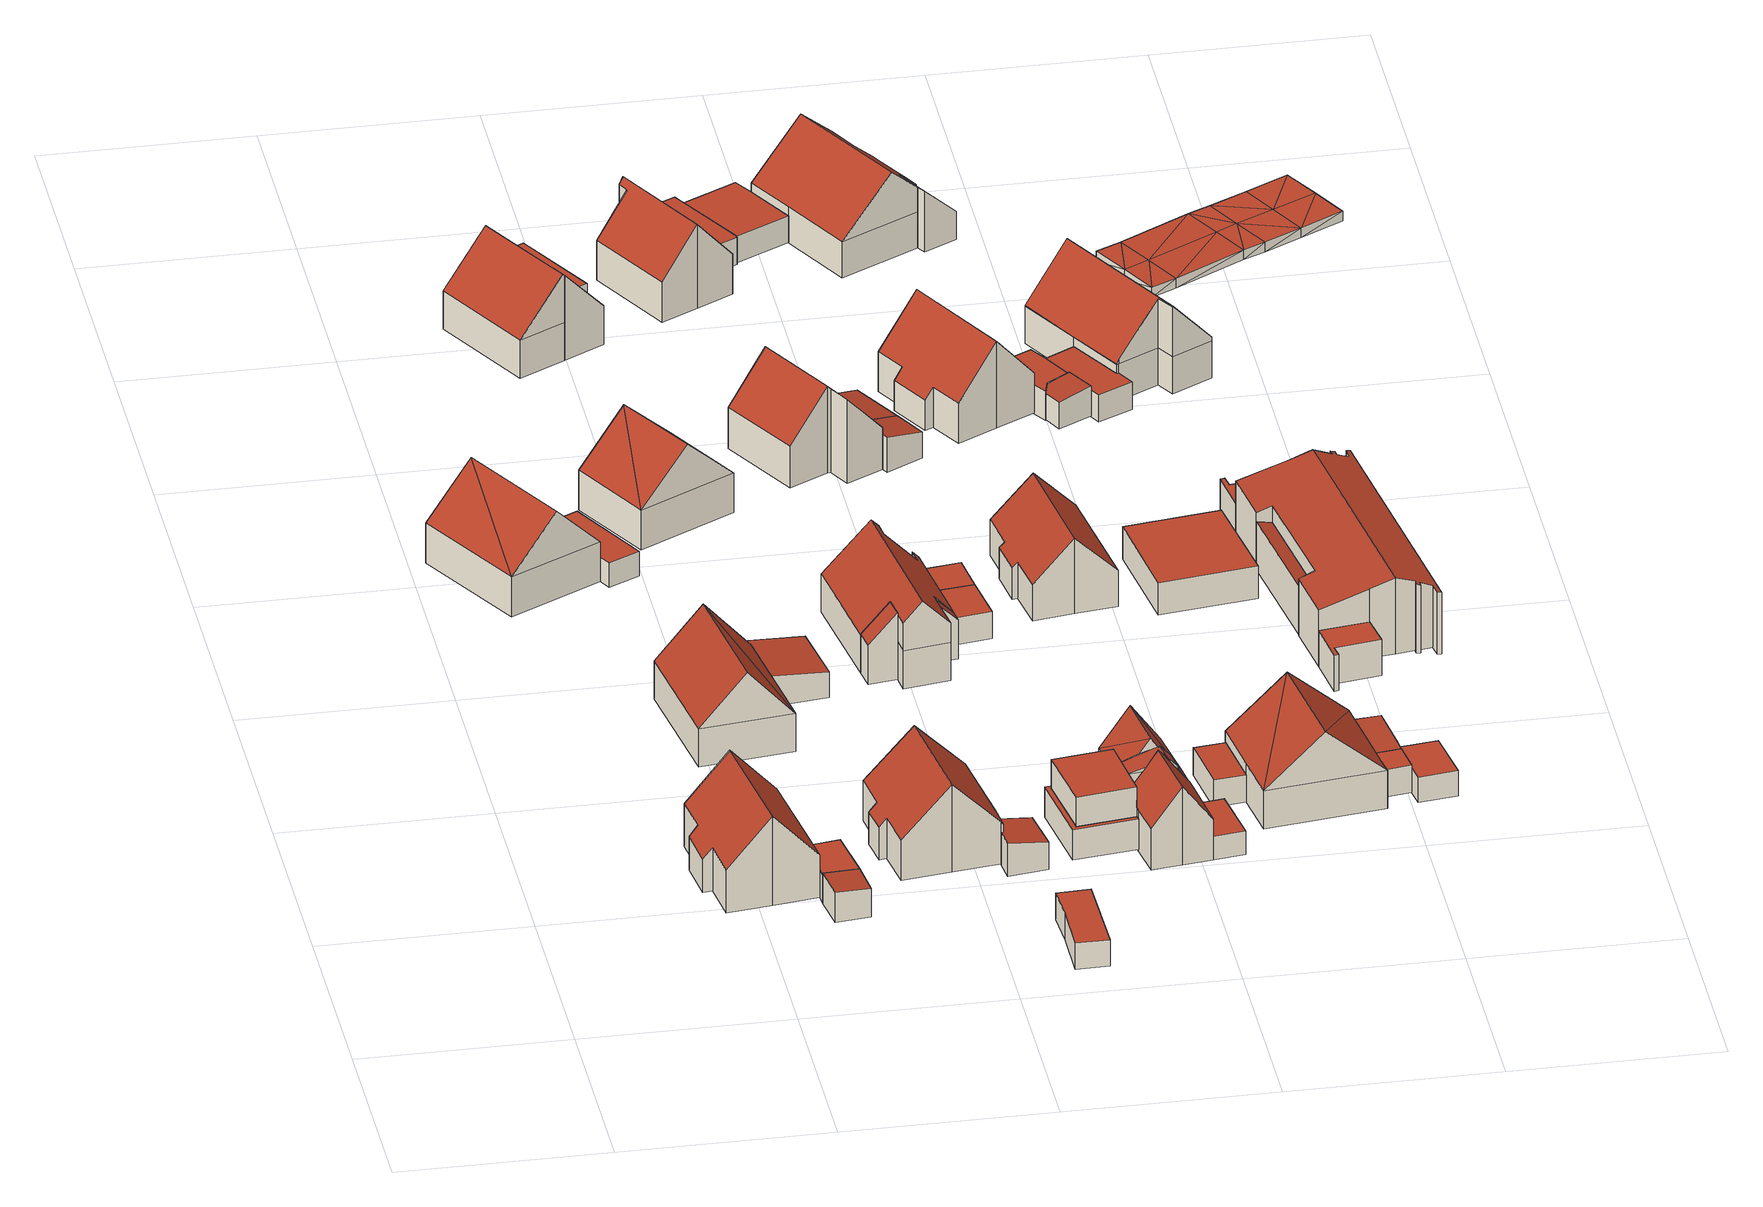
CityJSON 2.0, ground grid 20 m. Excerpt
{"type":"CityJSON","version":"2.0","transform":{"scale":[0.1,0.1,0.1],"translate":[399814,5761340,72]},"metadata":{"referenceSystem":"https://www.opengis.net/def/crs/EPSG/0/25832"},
"CityObjects":{
"building1":{"type":"Building","attributes":{"Gemeindeschluessel":"05515000","Geometrietyp2DReferenz":"3000","function":"31001_1000","roofType":"3100","measuredHeight":9.12},"address":[{"country":"Germany","locality":"Münster","thoroughfareNumber":"44","thoroughfareName":"Käthe-Ernst-Weg"}],"geometry":[{"type":"Solid","lod":"2","boundaries":[[[[0,1,2,3]],[[4,5,1,0]],[[6,7,5,4]],[[8,9,7,6]],[[10,11,9,8]],[[12,13,11,10]],[[14,15,13,12]],[[16,17,15,14]],[[18,19,17,16]],[[20,21,19,18]],[[3,2,21,20]],[[14,12,10,8,6,4,0,16]],[[3,20,18,16,0]],[[1,5,7,9,11,13,15,17,19,21,2]]]],"semantics":{"surfaces":[{"type":"WallSurface"},{"type":"RoofSurface"},{"type":"GroundSurface"}],"values":[[0,0,0,0,0,0,0,0,0,0,0,1,1,2]]}}]},
"building2":{"type":"Building","attributes":{"Gemeindeschluessel":"05515000","Geometrietyp2DReferenz":"3000","function":"31001_1310","roofType":"2100","measuredHeight":3.08},"geometry":[{"type":"Solid","lod":"2","boundaries":[[[[22,23,24,25]],[[26,27,23,22]],[[28,29,27,26]],[[25,24,29,28]],[[26,22,25,28]],[[23,27,29,24]]]],"semantics":{"surfaces":[{"type":"WallSurface"},{"type":"RoofSurface"},{"type":"GroundSurface"}],"values":[[0,0,0,0,1,2]]}}]},
"building3":{"type":"Building","attributes":{"Gemeindeschluessel":"05515000","Geometrietyp2DReferenz":"3000","function":"31001_1000","roofType":"5000","measuredHeight":8.96},"address":[{"country":"Germany","locality":"Münster","thoroughfareNumber":"68","thoroughfareName":"Käthe-Ernst-Weg"}],"geometry":[{"type":"Solid","lod":"2","boundaries":[[[[30,31,32,33]],[[34,35,31,30]],[[36,37,35,34]],[[38,39,37,36]],[[33,32,39,38]],[[40,30,33]],[[40,33,38]],[[38,41,40]],[[34,40,41]],[[41,36,34]],[[30,40,34]],[[36,41,38]],[[31,35,37,39,32]]]],"semantics":{"surfaces":[{"type":"WallSurface"},{"type":"RoofSurface"},{"type":"GroundSurface"}],"values":[[0,0,0,0,0,1,1,1,1,1,0,0,2]]}}]},
"building4":{"type":"Building","attributes":{"Gemeindeschluessel":"05515000","Geometrietyp2DReferenz":"3000","function":"51009_1611","roofType":"1000","measuredHeight":2.92},"geometry":[{"type":"Solid","lod":"2","boundaries":[[[[42,43,21,44]],[[22,23,43,42]],[[45,24,23,22]],[[46,2,24,45]],[[44,21,2,46]],[[45,22,42,44,46]],[[43,23,24,2,21]]]],"semantics":{"surfaces":[{"type":"WallSurface"},{"type":"RoofSurface"},{"type":"GroundSurface"}],"values":[[0,0,0,0,0,1,2]]}}]},
"building5":{"type":"Building","attributes":{"Gemeindeschluessel":"05515000","Geometrietyp2DReferenz":"3000","function":"31001_1000","roofType":"5000","measuredHeight":8.84},"address":[{"country":"Germany","locality":"Münster","thoroughfareNumber":"62","thoroughfareName":"Käthe-Ernst-Weg"}],"geometry":[{"type":"Solid","lod":"2","boundaries":[[[[47,48,49,50]],[[51,52,48,47]],[[53,54,52,51]],[[50,49,54,53]],[[55,56,53,51]],[[47,50,56]],[[56,55,47]],[[53,56,50]],[[47,55,51]],[[48,52,54,49]]]],"semantics":{"surfaces":[{"type":"WallSurface"},{"type":"RoofSurface"},{"type":"GroundSurface"}],"values":[[0,0,0,0,1,1,1,0,0,2]]}}]},
"building6":{"type":"Building","attributes":{"Gemeindeschluessel":"05515000","Geometrietyp2DReferenz":"3000","function":"31001_2460","roofType":"1000","measuredHeight":2.54},"geometry":[{"type":"Solid","lod":"2","boundaries":[[[[57,58,32,59]],[[60,61,58,57]],[[62,63,61,60]],[[64,31,63,62]],[[59,32,31,64]],[[62,60,57,59,64]],[[58,61,63,31,32]]]],"semantics":{"surfaces":[{"type":"WallSurface"},{"type":"RoofSurface"},{"type":"GroundSurface"}],"values":[[0,0,0,0,0,1,2]]}}]},
"building7":{"type":"Building","attributes":{"Gemeindeschluessel":"05515000","Geometrietyp2DReferenz":"3000","function":"31001_2460","roofType":"2100","measuredHeight":3.42},"geometry":[{"type":"Solid","lod":"2","boundaries":[[[[65,66,67,68]],[[69,70,66,65]],[[71,72,70,69]],[[73,74,72,71]],[[75,76,74,73]],[[68,67,76,75]],[[73,71,69,65,68,75]],[[66,70,72,74,76,67]]]],"semantics":{"surfaces":[{"type":"WallSurface"},{"type":"RoofSurface"},{"type":"GroundSurface"}],"values":[[0,0,0,0,0,0,1,2]]}}]},
"building8":{"type":"Building","attributes":{"Gemeindeschluessel":"05515000","Geometrietyp2DReferenz":"3000","function":"31001_1000","roofType":"3100","measuredHeight":8.88},"address":[{"country":"Germany","locality":"Münster","thoroughfareNumber":"46","thoroughfareName":"Käthe-Ernst-Weg"}],"geometry":[{"type":"Solid","lod":"2","boundaries":[[[[77,78,79,80]],[[81,82,78,77]],[[83,84,82,81]],[[85,86,84,83]],[[87,88,86,85]],[[89,90,88,87]],[[91,92,90,89]],[[93,94,92,91]],[[95,96,94,93]],[[97,98,96,95]],[[99,100,98,97]],[[80,79,100,99]],[[93,91,89,87,85,83,81,95]],[[77,80,99,97,95,81]],[[78,82,84,86,88,90,92,94,96,98,100,79]]]],"semantics":{"surfaces":[{"type":"WallSurface"},{"type":"RoofSurface"},{"type":"GroundSurface"}],"values":[[0,0,0,0,0,0,0,0,0,0,0,0,1,1,2]]}}]},
"building9":{"type":"Building","attributes":{"Gemeindeschluessel":"05515000","Geometrietyp2DReferenz":"3000","function":"51009_1611","roofType":"1000","measuredHeight":2.67},"geometry":[{"type":"Solid","lod":"2","boundaries":[[[[101,102,103,104]],[[105,106,102,101]],[[107,108,106,105]],[[109,110,108,107]],[[104,103,110,109]],[[107,105,101,104,109]],[[102,106,108,110,103]]]],"semantics":{"surfaces":[{"type":"WallSurface"},{"type":"RoofSurface"},{"type":"GroundSurface"}],"values":[[0,0,0,0,0,1,2]]}}]},
"building10":{"type":"Building","attributes":{"Gemeindeschluessel":"05515000","Geometrietyp2DReferenz":"3000","function":"31001_1000","roofType":"3100","measuredHeight":8.87},"address":[{"country":"Germany","locality":"Münster","thoroughfareNumber":"70","thoroughfareName":"Käthe-Ernst-Weg"}],"geometry":[{"type":"Solid","lod":"2","boundaries":[[[[111,112,113,114]],[[115,116,112,111]],[[117,118,116,115]],[[114,113,118,117]],[[111,119,115]],[[117,120,114]],[[114,120,119]],[[119,111,114]],[[120,117,115]],[[115,119,120]],[[112,116,118,113]]]],"semantics":{"surfaces":[{"type":"WallSurface"},{"type":"RoofSurface"},{"type":"GroundSurface"}],"values":[[0,0,0,0,0,0,1,1,1,1,2]]}}]},
"building11":{"type":"Building","attributes":{"Gemeindeschluessel":"05515000","Geometrietyp2DReferenz":"3000","function":"31001_2460","roofType":"2100","measuredHeight":3.35},"geometry":[{"type":"Solid","lod":"2","boundaries":[[[[121,122,123,124]],[[125,126,122,121]],[[127,128,126,125]],[[129,130,128,127]],[[131,132,130,129]],[[124,123,132,131]],[[129,127,125,121,124,131]],[[122,126,128,130,132,123]]]],"semantics":{"surfaces":[{"type":"WallSurface"},{"type":"RoofSurface"},{"type":"GroundSurface"}],"values":[[0,0,0,0,0,0,1,2]]}}]},
"building12":{"type":"Building","attributes":{"Gemeindeschluessel":"05515000","Geometrietyp2DReferenz":"3000","function":"31001_1000","roofType":"5000","measuredHeight":8.86},"address":[{"country":"Germany","locality":"Münster","thoroughfareNumber":"82","thoroughfareName":"Käthe-Ernst-Weg"}],"geometry":[{"type":"Solid","lod":"2","boundaries":[[[[133,134,135,136]],[[137,138,134,133]],[[139,140,138,137]],[[141,142,140,139]],[[143,144,142,141]],[[145,146,144,143]],[[136,135,146,145]],[[147,143,141,148]],[[149,150,151,152,147,148,153]],[[150,149,137,133]],[[151,150,133,136]],[[149,153,139,137]],[[153,148,141,139]],[[152,151,136,145]],[[147,152,145,143]],[[134,138,140,142,144,146,135]]]],"semantics":{"surfaces":[{"type":"WallSurface"},{"type":"RoofSurface"},{"type":"GroundSurface"}],"values":[[0,0,0,0,0,0,0,1,1,0,0,0,0,0,0,2]]}}]},
"building13":{"type":"Building","attributes":{"Gemeindeschluessel":"05515000","Geometrietyp2DReferenz":"3000","function":"51009_1610","roofType":"2100","measuredHeight":6.77},"geometry":[{"type":"Solid","lod":"2","boundaries":[[[[154,155,156,157]],[[158,159,155,154]],[[160,161,159,158]],[[157,156,161,160]],[[158,154,157,160]],[[155,159,161,156]]]],"semantics":{"surfaces":[{"type":"WallSurface"},{"type":"RoofSurface"},{"type":"GroundSurface"}],"values":[[0,0,0,0,1,2]]}}]},
"building14":{"type":"Building","attributes":{"Gemeindeschluessel":"05515000","Geometrietyp2DReferenz":"3000","function":"51009_1610","roofType":"2100","measuredHeight":8.7},"geometry":[{"type":"Solid","lod":"2","boundaries":[[[[153,140,162,163]],[[149,138,140,153]],[[164,134,138,149]],[[163,162,134,164]],[[149,153,163,164]],[[140,138,134,162]]]],"semantics":{"surfaces":[{"type":"WallSurface"},{"type":"RoofSurface"},{"type":"GroundSurface"}],"values":[[0,0,0,0,1,2]]}}]},
"building15":{"type":"Building","attributes":{"Gemeindeschluessel":"05515000","Geometrietyp2DReferenz":"3000","function":"31001_1000","roofType":"5000","measuredHeight":8.64},"address":[{"country":"Germany","locality":"Münster","thoroughfareNumber":"60","thoroughfareName":"Käthe-Ernst-Weg"}],"geometry":[{"type":"Solid","lod":"2","boundaries":[[[[165,166,167,168]],[[169,170,166,165]],[[171,172,170,169]],[[173,174,172,171]],[[175,176,174,173]],[[177,178,176,175]],[[179,156,178,177]],[[180,161,156,179]],[[181,159,161,180]],[[182,183,159,181]],[[184,185,183,182]],[[186,187,185,184]],[[188,189,187,186]],[[190,191,189,188]],[[192,193,191,190]],[[168,167,193,192]],[[194,195,196,197,198,199,200,201,202,203,204,205,206]],[[181,207,208,209,198,197,182]],[[199,198,209,177,175]],[[209,208,179,177]],[[208,207,180,179]],[[207,181,180]],[[206,205,192,190]],[[205,204,168,192]],[[204,203,165,168]],[[203,202,169,165]],[[202,201,171,169]],[[201,200,173,171]],[[200,199,175,173]],[[196,195,186,184]],[[197,196,184,182]],[[195,194,188,186]],[[194,206,190,188]],[[166,170,172,174,176,178,156,161,159,183,185,187,189,191,193,167]]]],"semantics":{"surfaces":[{"type":"WallSurface"},{"type":"RoofSurface"},{"type":"GroundSurface"}],"values":[[0,0,0,0,0,0,0,0,0,0,0,0,0,0,0,0,1,1,0,0,0,0,0,0,0,0,0,0,0,0,0,0,0,2]]}}]},
"building16":{"type":"Building","attributes":{"Gemeindeschluessel":"05515000","Geometrietyp2DReferenz":"3000","function":"31001_2460","roofType":"1000","measuredHeight":2.54},"geometry":[{"type":"Solid","lod":"2","boundaries":[[[[210,211,212,213]],[[214,215,211,210]],[[216,217,215,214]],[[218,219,217,216]],[[213,212,219,218]],[[216,214,210,213,218]],[[211,215,217,219,212]]]],"semantics":{"surfaces":[{"type":"WallSurface"},{"type":"RoofSurface"},{"type":"GroundSurface"}],"values":[[0,0,0,0,0,1,2]]}}]},
"building17":{"type":"Building","attributes":{"Gemeindeschluessel":"05515000","Geometrietyp2DReferenz":"3000","function":"51009_1610","roofType":"1000","measuredHeight":3.09},"geometry":[{"type":"Solid","lod":"2","boundaries":[[[[220,221,222,223]],[[224,225,221,220]],[[226,227,225,224]],[[228,229,227,226]],[[230,231,229,228]],[[232,233,231,230]],[[234,235,233,232]],[[223,222,235,234]],[[232,230,228,226,224,220,223,234]],[[221,225,227,229,231,233,235,222]]]],"semantics":{"surfaces":[{"type":"WallSurface"},{"type":"RoofSurface"},{"type":"GroundSurface"}],"values":[[0,0,0,0,0,0,0,0,1,2]]}}]},
"building18":{"type":"Building","attributes":{"Gemeindeschluessel":"05515000","Geometrietyp2DReferenz":"3000","function":"51009_1610","roofType":"2100","measuredHeight":5.85},"geometry":[{"type":"Solid","lod":"2","boundaries":[[[[236,174,237,238]],[[239,172,174,236]],[[202,170,172,239]],[[238,237,170,202]],[[239,236,238,202]],[[174,172,170,237]]]],"semantics":{"surfaces":[{"type":"WallSurface"},{"type":"RoofSurface"},{"type":"GroundSurface"}],"values":[[0,0,0,0,1,2]]}}]},
"building19":{"type":"Building","attributes":{"Gemeindeschluessel":"05515000","Geometrietyp2DReferenz":"3000","function":"31001_1000"},"address":[{"country":"Germany","locality":"Münster","thoroughfareNumber":"48","thoroughfareName":"Käthe-Ernst-Weg"}],"children":["building19-1","building19-2","building19-3","building19-4"]},
"building19-1":{"type":"BuildingPart","attributes":{"roofType":"1000","measuredHeight":6.31},"parents":["building19"],"geometry":[{"type":"Solid","lod":"2","boundaries":[[[[240,241,242,243]],[[244,245,246,241,240]],[[247,248,249]],[[243,242,247,249]],[[244,240,243,249]],[[241,246,250,251,247,242]],[[252,253,254,255,245,244,249,248]],[[250,255,254,253,252,251]],[[250,246,245,255]],[[247,251,252,248]]]],"semantics":{"surfaces":[{"type":"WallSurface"},{"type":"RoofSurface"},{"type":"GroundSurface"},{"type":"ClosureSurface"}],"values":[[0,0,0,0,1,2,0,3,3,3]]}}]},
"building19-2":{"type":"BuildingPart","attributes":{"roofType":"3100","measuredHeight":7.07},"parents":["building19"],"geometry":[{"type":"Solid","lod":"2","boundaries":[[[[256,257,258,259,260,261,262]],[[253,263,264,265,266,267,268,254]],[[262,266,265,256]],[[250,259,258,269,251]],[[251,252,253,254,255,250]],[[270,262,261]],[[254,271,255]],[[259,250,255,260]],[[260,255,271,270,261]],[[256,272,257]],[[273,253,252]],[[269,274,273,252,251]],[[258,257,272,274,269]],[[262,270,267,266]],[[271,254,268]],[[270,271,268,267]],[[265,272,256]],[[263,253,273]],[[264,263,273,274]],[[265,264,274,272]]]],"semantics":{"surfaces":[{"type":"WallSurface"},{"type":"RoofSurface"},{"type":"GroundSurface"},{"type":"ClosureSurface"}],"values":[[0,1,1,2,3,0,0,3,3,0,0,3,3,0,0,3,0,0,3,3]]}}]},
"building19-3":{"type":"BuildingPart","attributes":{"roofType":"3100","measuredHeight":7.99},"parents":["building19"],"geometry":[{"type":"Solid","lod":"2","boundaries":[[[[275,276,246,245]],[[277,278,276,275]],[[279,280,278,277]],[[281,282,280,279]],[[260,259,282,281]],[[283,277,284]],[[275,245,255,271,268,284,277]],[[279,283,281]],[[284,267,270,261,281,283]],[[261,260,281]],[[283,279,277]],[[276,278,280,282,259,250,246]],[[259,260,255,250]],[[250,255,245,246]],[[284,268,267]],[[261,270,271,255,260]],[[267,268,271,270]]]],"semantics":{"surfaces":[{"type":"WallSurface"},{"type":"RoofSurface"},{"type":"GroundSurface"},{"type":"ClosureSurface"}],"values":[[0,0,0,0,0,1,1,1,1,0,0,2,3,3,0,3,3]]}}]},
"building19-4":{"type":"BuildingPart","attributes":{"roofType":"3100","measuredHeight":8.04},"parents":["building19"],"geometry":[{"type":"Solid","lod":"2","boundaries":[[[[285,286,287,288]],[[289,290,286,285]],[[291,292,290,289]],[[293,294,292,291]],[[248,247,294,293]],[[295,296,258,257]],[[288,287,296,295]],[[263,273,252,248,293,291,289,297]],[[285,288,295,257,272,265,297,289]],[[286,290,292,294,247,251,269,258,296,287]],[[248,252,251,247]],[[263,297,264]],[[251,252,273,274,269]],[[273,263,264,274]],[[264,297,265]],[[274,272,257,258,269]],[[274,264,265,272]]]],"semantics":{"surfaces":[{"type":"WallSurface"},{"type":"RoofSurface"},{"type":"GroundSurface"},{"type":"ClosureSurface"}],"values":[[0,0,0,0,0,0,0,1,1,2,3,0,3,3,0,3,3]]}}]},
"building20":{"type":"Building","attributes":{"Gemeindeschluessel":"05515000","Geometrietyp2DReferenz":"3000","function":"51009_1611","roofType":"1000","measuredHeight":2.77},"geometry":[{"type":"Solid","lod":"2","boundaries":[[[[298,299,300,301]],[[302,303,299,298]],[[304,305,303,302]],[[301,300,305,304]],[[302,298,301,304]],[[299,303,305,300]]]],"semantics":{"surfaces":[{"type":"WallSurface"},{"type":"RoofSurface"},{"type":"GroundSurface"}],"values":[[0,0,0,0,1,2]]}}]},
"building21":{"type":"Building","attributes":{"Gemeindeschluessel":"05515000","Geometrietyp2DReferenz":"3000","function":"31001_1310","roofType":"1000","measuredHeight":2.77},"geometry":[{"type":"Solid","lod":"2","boundaries":[[[[306,307,300,301]],[[308,309,307,306]],[[298,299,309,308]],[[301,300,299,298]],[[308,306,301,298]],[[307,309,299,300]]]],"semantics":{"surfaces":[{"type":"WallSurface"},{"type":"RoofSurface"},{"type":"GroundSurface"}],"values":[[0,0,0,0,1,2]]}}]},
"building22":{"type":"Building","attributes":{"Gemeindeschluessel":"05515000","Geometrietyp2DReferenz":"3000","function":"31001_1000","roofType":"3100","measuredHeight":8.96},"address":[{"country":"Germany","locality":"Münster","thoroughfareNumber":"72","thoroughfareName":"Käthe-Ernst-Weg"}],"geometry":[{"type":"Solid","lod":"2","boundaries":[[[[310,311,312]],[[313,314,311,310]],[[315,316,314,313]],[[317,318,316,315]],[[319,320,318,317]],[[321,322,320,319]],[[323,324,322,321]],[[325,326,324,323]],[[327,328,326,325]],[[329,330,328,327]],[[312,311,330,329]],[[323,321,319,325]],[[317,315,313,310,312,329,327,325,319]],[[314,316,318,320,322,324,326,328,330,311]]]],"semantics":{"surfaces":[{"type":"WallSurface"},{"type":"RoofSurface"},{"type":"GroundSurface"}],"values":[[0,0,0,0,0,0,0,0,0,0,0,1,1,2]]}}]},
"building23":{"type":"Building","attributes":{"Gemeindeschluessel":"05515000","Geometrietyp2DReferenz":"3000","function":"51009_1610","roofType":"2100","measuredHeight":5.61},"geometry":[{"type":"Solid","lod":"2","boundaries":[[[[281,331,332,333]],[[334,335,331,281]],[[257,336,335,334]],[[333,332,336,257]],[[334,281,333,257]],[[331,335,336,332]]]],"semantics":{"surfaces":[{"type":"WallSurface"},{"type":"RoofSurface"},{"type":"GroundSurface"}],"values":[[0,0,0,0,1,2]]}}]},
"building24":{"type":"Building","attributes":{"Gemeindeschluessel":"05515000","Geometrietyp2DReferenz":"3000","function":"31001_2460","roofType":"1000","measuredHeight":2.45},"geometry":[{"type":"Solid","lod":"2","boundaries":[[[[337,338,287,339]],[[340,341,338,337]],[[342,286,341,340]],[[339,287,286,342]],[[340,337,339,342]],[[338,341,286,287]]]],"semantics":{"surfaces":[{"type":"WallSurface"},{"type":"RoofSurface"},{"type":"GroundSurface"}],"values":[[0,0,0,0,1,2]]}}]},
"building25":{"type":"Building","attributes":{"Gemeindeschluessel":"05515000","Geometrietyp2DReferenz":"3000","function":"31001_1000","roofType":"3100","measuredHeight":8.56},"address":[{"country":"Germany","locality":"Münster","thoroughfareNumber":"80","thoroughfareName":"Käthe-Ernst-Weg"}],"geometry":[{"type":"Solid","lod":"2","boundaries":[[[[343,344,345,346]],[[347,348,344,343]],[[349,350,348,347]],[[351,352,350,349]],[[353,354,352,351]],[[355,356,354,353]],[[357,358,356,355]],[[346,345,358,357]],[[351,349,347,343,346,353]],[[357,355,353,346]],[[344,348,350,352,354,356,358,345]]]],"semantics":{"surfaces":[{"type":"WallSurface"},{"type":"RoofSurface"},{"type":"GroundSurface"}],"values":[[0,0,0,0,0,0,0,0,1,1,2]]}}]},
"building26":{"type":"Building","attributes":{"Gemeindeschluessel":"05515000","Geometrietyp2DReferenz":"3000","function":"51009_1611","roofType":"2100","measuredHeight":3.6},"geometry":[{"type":"Solid","lod":"2","boundaries":[[[[359,360,330,361]],[[362,363,360,359]],[[364,311,363,362]],[[361,330,311,364]],[[362,359,361,364]],[[360,363,311,330]]]],"semantics":{"surfaces":[{"type":"WallSurface"},{"type":"RoofSurface"},{"type":"GroundSurface"}],"values":[[0,0,0,0,1,2]]}}]},
"building27":{"type":"Building","attributes":{"Gemeindeschluessel":"05515000","Geometrietyp2DReferenz":"3000","function":"51009_1611","roofType":"1000","measuredHeight":2.78},"geometry":[{"type":"Solid","lod":"2","boundaries":[[[[365,366,367,368]],[[369,370,366,365]],[[371,372,370,369]],[[368,367,372,371]],[[369,365,368,371]],[[366,370,372,367]]]],"semantics":{"surfaces":[{"type":"WallSurface"},{"type":"RoofSurface"},{"type":"GroundSurface"}],"values":[[0,0,0,0,1,2]]}}]},
"building28":{"type":"Building","attributes":{"Gemeindeschluessel":"05515000","Geometrietyp2DReferenz":"3000","function":"31001_1310","roofType":"2100","measuredHeight":3.61},"geometry":[{"type":"Solid","lod":"2","boundaries":[[[[362,363,311,364]],[[373,374,363,362]],[[375,376,374,373]],[[377,314,376,375]],[[364,311,314,377]],[[375,373,362,364,377]],[[363,374,376,314,311]]]],"semantics":{"surfaces":[{"type":"WallSurface"},{"type":"RoofSurface"},{"type":"GroundSurface"}],"values":[[0,0,0,0,0,1,2]]}}]},
"building29":{"type":"Building","attributes":{"Gemeindeschluessel":"05515000","Geometrietyp2DReferenz":"3000","function":"51009_1611","roofType":"1000","measuredHeight":2.83},"geometry":[{"type":"Solid","lod":"2","boundaries":[[[[378,379,356,380]],[[381,382,379,378]],[[383,384,382,381]],[[385,386,384,383]],[[387,388,386,385]],[[389,390,388,387]],[[380,356,390,389]],[[387,385,383,381,378,380,389]],[[379,382,384,386,388,390,356]]]],"semantics":{"surfaces":[{"type":"WallSurface"},{"type":"RoofSurface"},{"type":"GroundSurface"}],"values":[[0,0,0,0,0,0,0,1,2]]}}]},
"building30":{"type":"Building","attributes":{"Gemeindeschluessel":"05515000","Geometrietyp2DReferenz":"3000","function":"31001_1000","roofType":"3100","measuredHeight":7.68},"address":[{"country":"Germany","locality":"Münster","thoroughfareNumber":"58","thoroughfareName":"Käthe-Ernst-Weg"}],"geometry":[{"type":"Solid","lod":"2","boundaries":[[[[391,392,393,394]],[[395,396,392,391]],[[397,398,396,395]],[[399,400,398,397]],[[401,402,400,399]],[[403,404,402,401]],[[405,406,404,403]],[[407,408,406,405]],[[409,410,408,407]],[[394,393,410,409]],[[403,401,399,405]],[[397,395,391,394,409,407,405,399]],[[392,396,398,400,402,404,406,408,410,393]]]],"semantics":{"surfaces":[{"type":"WallSurface"},{"type":"RoofSurface"},{"type":"GroundSurface"}],"values":[[0,0,0,0,0,0,0,0,0,0,1,1,2]]}}]},
"building31":{"type":"Building","attributes":{"Gemeindeschluessel":"05515000","Geometrietyp2DReferenz":"3000","function":"31001_2460","roofType":"1000","measuredHeight":2.68},"geometry":[{"type":"Solid","lod":"2","boundaries":[[[[411,412,413,414]],[[415,416,412,411]],[[417,418,416,415]],[[419,420,418,417]],[[414,413,420,419]],[[417,415,411,414,419]],[[412,416,418,420,413]]]],"semantics":{"surfaces":[{"type":"WallSurface"},{"type":"RoofSurface"},{"type":"GroundSurface"}],"values":[[0,0,0,0,0,1,2]]}}]},
"building32":{"type":"Building","attributes":{"Gemeindeschluessel":"05515000","Geometrietyp2DReferenz":"3000","function":"31001_1000","roofType":"5000","measuredHeight":8.91},"address":[{"country":"Germany","locality":"Münster","thoroughfareNumber":"50","thoroughfareName":"Käthe-Ernst-Weg"}],"geometry":[{"type":"Solid","lod":"2","boundaries":[[[[421,370,422,423]],[[424,366,370,421]],[[425,426,366,424]],[[427,428,426,425]],[[429,430,428,427]],[[431,432,430,429]],[[433,434,432,431]],[[435,436,434,433]],[[423,422,436,435]],[[435,433,431,429,427,437]],[[438,437,427]],[[437,438,423]],[[425,424,421,423,438]],[[437,423,435]],[[438,427,425]],[[370,366,426,428,430,432,434,436,422]]]],"semantics":{"surfaces":[{"type":"WallSurface"},{"type":"RoofSurface"},{"type":"GroundSurface"}],"values":[[0,0,0,0,0,0,0,0,0,1,1,1,1,0,0,2]]}}]},
"building33":{"type":"Building","attributes":{"Gemeindeschluessel":"05515000","Geometrietyp2DReferenz":"3000","function":"31001_1000","roofType":"3100","measuredHeight":8.93},"address":[{"country":"Germany","locality":"Münster","thoroughfareNumber":"74","thoroughfareName":"Käthe-Ernst-Weg"}],"geometry":[{"type":"Solid","lod":"2","boundaries":[[[[439,440,441,442]],[[443,444,440,439]],[[445,446,444,443]],[[447,448,446,445]],[[449,450,448,447]],[[451,452,450,449]],[[453,454,452,451]],[[455,456,454,453]],[[457,458,456,455]],[[459,460,458,457]],[[442,441,460,459]],[[453,451,449,447,445,443,439,455]],[[442,459,457,455,439]],[[440,444,446,448,450,452,454,456,458,460,441]]]],"semantics":{"surfaces":[{"type":"WallSurface"},{"type":"RoofSurface"},{"type":"GroundSurface"}],"values":[[0,0,0,0,0,0,0,0,0,0,0,1,1,2]]}}]},
"building34":{"type":"Building","attributes":{"Gemeindeschluessel":"05515000","Geometrietyp2DReferenz":"3000","function":"31001_1000","roofType":"5000","measuredHeight":8.79},"address":[{"country":"Germany","locality":"Münster","thoroughfareNumber":"78","thoroughfareName":"Käthe-Ernst-Weg"}],"geometry":[{"type":"Solid","lod":"2","boundaries":[[[[461,462,463,464]],[[465,466,462,461]],[[467,468,466,465]],[[469,470,468,467]],[[471,472,470,469]],[[473,474,472,471]],[[475,476,474,473]],[[477,478,476,475]],[[479,480,478,477]],[[481,482,480,479]],[[483,484,482,481]],[[485,486,484,483]],[[464,463,486,485]],[[483,481,487,488,485]],[[489,490,491,492,493,494,495,488,487,496,497,498]],[[498,497,477,475]],[[497,496,479,477]],[[496,487,481,479]],[[488,495,464,485]],[[495,494,461,464]],[[494,493,465,461]],[[493,492,467,465]],[[492,491,469,467]],[[491,490,471,469]],[[490,489,473,471]],[[489,498,475,473]],[[462,466,468,470,472,474,476,478,480,482,484,486,463]]]],"semantics":{"surfaces":[{"type":"WallSurface"},{"type":"RoofSurface"},{"type":"GroundSurface"}],"values":[[0,0,0,0,0,0,0,0,0,0,0,0,0,1,1,0,0,0,0,0,0,0,0,0,0,0,2]]}}]},
"building35":{"type":"Building","attributes":{"Gemeindeschluessel":"05515000","Geometrietyp2DReferenz":"3000","function":"31001_1310","roofType":"1000","measuredHeight":2.87},"geometry":[{"type":"Solid","lod":"2","boundaries":[[[[499,432,434,500]],[[501,502,432,499]],[[503,504,502,501]],[[500,434,504,503]],[[501,499,500,503]],[[432,502,504,434]]]],"semantics":{"surfaces":[{"type":"WallSurface"},{"type":"RoofSurface"},{"type":"GroundSurface"}],"values":[[0,0,0,0,1,2]]}}]},
"building36":{"type":"Building","attributes":{"Gemeindeschluessel":"05515000","Geometrietyp2DReferenz":"3000","function":"31001_2460","roofType":"1000","measuredHeight":3.32},"geometry":[{"type":"Solid","lod":"2","boundaries":[[[[505,506,507,508]],[[509,510,506,505]],[[511,512,510,509]],[[508,507,512,511]],[[509,505,508,511]],[[506,510,512,507]]]],"semantics":{"surfaces":[{"type":"WallSurface"},{"type":"RoofSurface"},{"type":"GroundSurface"}],"values":[[0,0,0,0,1,2]]}}]},
"building37":{"type":"Building","attributes":{"Gemeindeschluessel":"05515000","Geometrietyp2DReferenz":"3000","function":"51009_1611","roofType":"2100","measuredHeight":3.15},"geometry":[{"type":"Solid","lod":"2","boundaries":[[[[513,514,515,516]],[[517,518,514,513]],[[519,520,518,517]],[[521,522,520,519]],[[516,515,522,521]],[[519,517,513,516,521]],[[514,518,520,522,515]]]],"semantics":{"surfaces":[{"type":"WallSurface"},{"type":"RoofSurface"},{"type":"GroundSurface"}],"values":[[0,0,0,0,0,1,2]]}}]},
"building38":{"type":"Building","attributes":{"Gemeindeschluessel":"05515000","Geometrietyp2DReferenz":"3000","function":"51009_1611","roofType":"1000","measuredHeight":2.95},"geometry":[{"type":"Solid","lod":"2","boundaries":[[[[523,524,525,526]],[[527,528,524,523]],[[529,530,528,527]],[[531,532,530,529]],[[533,534,532,531]],[[535,536,534,533]],[[526,525,536,535]],[[533,531,529,527,523,526,535]],[[524,528,530,532,534,536,525]]]],"semantics":{"surfaces":[{"type":"WallSurface"},{"type":"RoofSurface"},{"type":"GroundSurface"}],"values":[[0,0,0,0,0,0,0,1,2]]}}]},
"building39":{"type":"Building","attributes":{"Gemeindeschluessel":"05515000","Geometrietyp2DReferenz":"3000","function":"51009_1611","roofType":"1000","measuredHeight":2.55},"geometry":[{"type":"Solid","lod":"2","boundaries":[[[[537,538,520,539]],[[540,541,538,537]],[[542,543,541,540]],[[539,520,543,542]],[[540,537,539,542]],[[538,541,543,520]]]],"semantics":{"surfaces":[{"type":"WallSurface"},{"type":"RoofSurface"},{"type":"GroundSurface"}],"values":[[0,0,0,0,1,2]]}}]},
"building40":{"type":"Building","attributes":{"Gemeindeschluessel":"05515000","Geometrietyp2DReferenz":"3000","function":"31001_1310","roofType":"2100","measuredHeight":3.08},"geometry":[{"type":"Solid","lod":"2","boundaries":[[[[535,544,545,546]],[[547,548,544,535]],[[549,550,548,547]],[[551,552,550,549]],[[546,545,552,551]],[[549,547,535,546,551]],[[544,548,550,552,545]]]],"semantics":{"surfaces":[{"type":"WallSurface"},{"type":"RoofSurface"},{"type":"GroundSurface"}],"values":[[0,0,0,0,0,1,2]]}}]},
"building41":{"type":"Building","attributes":{"Gemeindeschluessel":"05515000","Geometrietyp2DReferenz":"3000","function":"51009_1610","roofType":"2100","measuredHeight":6.1},"geometry":[{"type":"Solid","lod":"2","boundaries":[[[[553,462,466,554]],[[555,463,462,553]],[[556,557,463,555]],[[558,559,557,556]],[[560,561,559,558]],[[562,470,561,560]],[[563,468,470,562]],[[554,466,468,563]],[[562,560,558,556,555,553,554,563]],[[462,463,557,559,561,470,468,466]]]],"semantics":{"surfaces":[{"type":"WallSurface"},{"type":"RoofSurface"},{"type":"GroundSurface"}],"values":[[0,0,0,0,0,0,0,0,1,2]]}}]},
"building42":{"type":"Building","attributes":{"Gemeindeschluessel":"05515000","Geometrietyp2DReferenz":"3000","function":"51009_1610","roofType":"2100","measuredHeight":4.88},"geometry":[{"type":"Solid","lod":"2","boundaries":[[[[564,565,566,567]],[[568,569,565,564]],[[570,571,569,568]],[[567,566,571,570]],[[568,564,567,570]],[[565,569,571,566]]]],"semantics":{"surfaces":[{"type":"WallSurface"},{"type":"RoofSurface"},{"type":"GroundSurface"}],"values":[[0,0,0,0,1,2]]}}]},
"building43":{"type":"Building","attributes":{"Gemeindeschluessel":"05515000","Geometrietyp2DReferenz":"3000","function":"31001_2460","roofType":"1000","measuredHeight":2.86},"geometry":[{"type":"Solid","lod":"2","boundaries":[[[[572,573,574,575]],[[576,534,573,572]],[[577,532,534,576]],[[578,579,532,577]],[[580,581,579,578]],[[582,583,581,580]],[[584,585,583,582]],[[575,574,585,584]],[[582,580,578,577,576,572,575,584]],[[573,534,532,579,581,583,585,574]]]],"semantics":{"surfaces":[{"type":"WallSurface"},{"type":"RoofSurface"},{"type":"GroundSurface"}],"values":[[0,0,0,0,0,0,0,0,1,2]]}}]},
"building44":{"type":"Building","attributes":{"Gemeindeschluessel":"05515000","Geometrietyp2DReferenz":"3000","function":"51009_1610","roofType":"2100","measuredHeight":6.2},"geometry":[{"type":"Solid","lod":"2","boundaries":[[[[586,587,588,589]],[[496,480,587,586]],[[497,478,480,496]],[[498,476,478,497]],[[590,474,476,498]],[[591,472,474,590]],[[592,593,472,591]],[[589,588,593,592]],[[591,590,498,497,496,586,589,592]],[[587,480,478,476,474,472,593,588]]]],"semantics":{"surfaces":[{"type":"WallSurface"},{"type":"RoofSurface"},{"type":"GroundSurface"}],"values":[[0,0,0,0,0,0,0,0,1,2]]}}]},
"building45":{"type":"Building","attributes":{"Gemeindeschluessel":"05515000","Geometrietyp2DReferenz":"3000","function":"31001_1000"},"address":[{"country":"Germany","locality":"Münster","thoroughfareNumber":"54","thoroughfareName":"Käthe-Ernst-Weg"},{"country":"Germany","locality":"Münster","thoroughfareNumber":"56","thoroughfareName":"Käthe-Ernst-Weg"}],"children":["building45-1","building45-2","building45-3"]},
"building45-1":{"type":"BuildingPart","attributes":{"roofType":"1000","measuredHeight":3.62},"parents":["building45"],"geometry":[{"type":"Solid","lod":"2","boundaries":[[[[594,595,596,597]],[[598,599,595,594]],[[600,601,599,598]],[[602,603,601,600]],[[597,596,604,605]],[[602,600,598,594,597,605]],[[595,599,601,603,604,596]],[[603,602,605,604]]]],"semantics":{"surfaces":[{"type":"WallSurface"},{"type":"RoofSurface"},{"type":"GroundSurface"},{"type":"ClosureSurface"}],"values":[[0,0,0,0,0,1,2,3]]}}]},
"building45-2":{"type":"BuildingPart","attributes":{"roofType":"1000","measuredHeight":3.64},"parents":["building45"],"geometry":[{"type":"Solid","lod":"2","boundaries":[[[[606,607,608,609]],[[610,611,607,606]],[[612,613,611,610]],[[614,615,613,612]],[[609,608,616,617]],[[614,612,610,606,609,617]],[[607,611,613,615,616,608]],[[615,614,617,616]]]],"semantics":{"surfaces":[{"type":"WallSurface"},{"type":"RoofSurface"},{"type":"GroundSurface"},{"type":"ClosureSurface"}],"values":[[0,0,0,0,0,1,2,3]]}}]},
"building45-3":{"type":"BuildingPart","attributes":{"roofType":"3100","measuredHeight":7.77},"parents":["building45"],"geometry":[{"type":"Solid","lod":"2","boundaries":[[[[618,619,620,621]],[[622,623,619,618]],[[624,625,623,622]],[[626,605,604,625,624]],[[627,628,603,602,629]],[[630,631,628,627]],[[632,633,631,630]],[[634,635,633,632]],[[636,637,635,634]],[[638,639,637,636]],[[640,641,639,638]],[[642,643,641,640]],[[644,645,643,642]],[[646,647,645,644]],[[648,649,647,646]],[[650,651,649,648]],[[652,653,651,650]],[[654,655,653,652]],[[656,657,655,654]],[[658,659,657,656]],[[660,617,616,659,658]],[[621,620,615,614,661]],[[656,654,652,650,648,646,644,642,640,638,636,634,632,630,627,658]],[[629,626,624,622,618,621,661,660,658,627]],[[619,623,625,604,603,628,631,633,635,637,639,641,643,645,647,649,651,653,655,657,659,616,615,620]],[[605,626,629,602]],[[603,604,605,602]],[[614,617,660,661]],[[615,616,617,614]]]],"semantics":{"surfaces":[{"type":"WallSurface"},{"type":"RoofSurface"},{"type":"GroundSurface"},{"type":"ClosureSurface"}],"values":[[0,0,0,0,0,0,0,0,0,0,0,0,0,0,0,0,0,0,0,0,0,0,1,1,2,0,3,0,3]]}}]},
"building46":{"type":"Building","attributes":{"Gemeindeschluessel":"05515000","Geometrietyp2DReferenz":"3000","function":"31001_1000","roofType":"5000","measuredHeight":9.02},"address":[{"country":"Germany","locality":"Münster","thoroughfareNumber":"76","thoroughfareName":"Käthe-Ernst-Weg"}],"geometry":[{"type":"Solid","lod":"2","boundaries":[[[[662,663,664,665]],[[666,667,663,662]],[[668,669,667,666]],[[670,671,669,668]],[[672,673,671,670]],[[674,675,673,672]],[[676,677,675,674]],[[678,679,677,676]],[[680,681,679,678]],[[682,683,681,680]],[[684,685,683,682]],[[686,687,685,684]],[[688,689,687,686]],[[665,664,689,688]],[[690,691,692,693,694,695,696,697]],[[698,699,700,668,666,701,702,693,692,703]],[[694,693,702,665,688]],[[702,701,662,665]],[[701,666,662]],[[700,670,668]],[[700,699,672,670]],[[699,698,674,672]],[[698,703,676,674]],[[703,692,691,678,676]],[[696,695,686,684]],[[697,696,684,682]],[[695,694,688,686]],[[691,690,680,678]],[[690,697,682,680]],[[663,667,669,671,673,675,677,679,681,683,685,687,689,664]]]],"semantics":{"surfaces":[{"type":"WallSurface"},{"type":"RoofSurface"},{"type":"GroundSurface"}],"values":[[0,0,0,0,0,0,0,0,0,0,0,0,0,0,1,1,0,0,0,0,0,0,0,0,0,0,0,0,0,2]]}}]},
"building47":{"type":"Building","attributes":{"Geometrietyp2DReferenz":"2000","Gemeindeschluessel":"05515000","function":"53001_1800","roofType":"9999","measuredHeight":1},"geometry":[{"type":"Solid","lod":"2","boundaries":[[[[704,705,706]],[[705,707,706]],[[708,709,704]],[[709,705,704]],[[710,711,708]],[[711,709,708]],[[712,713,710]],[[713,711,710]],[[714,715,712]],[[715,713,712]],[[716,717,714]],[[717,715,714]],[[718,719,716]],[[719,717,716]],[[720,721,718]],[[721,719,718]],[[722,723,720]],[[723,721,720]],[[724,725,722]],[[725,723,722]],[[726,727,724]],[[727,725,724]],[[728,729,726]],[[729,727,726]],[[730,731,728]],[[731,729,728]],[[706,707,730]],[[707,731,730]],[[709,732,707]],[[709,707,705]],[[711,733,709]],[[709,733,732]],[[713,734,733]],[[713,733,711]],[[715,735,734]],[[715,734,713]],[[717,719,735]],[[717,735,715]],[[732,729,731]],[[732,731,707]],[[733,727,732]],[[732,727,729]],[[734,725,733]],[[733,725,727]],[[735,723,725]],[[735,725,734]],[[719,721,723]],[[719,723,735]],[[708,706,736]],[[708,704,706]],[[710,708,737]],[[708,736,737]],[[712,737,738]],[[712,710,737]],[[714,738,739]],[[714,712,738]],[[716,739,718]],[[716,714,739]],[[736,730,728]],[[736,706,730]],[[737,736,726]],[[736,728,726]],[[738,737,724]],[[737,726,724]],[[739,724,722]],[[739,738,724]],[[718,722,720]],[[718,739,722]]]],"semantics":{"surfaces":[{"type":"WallSurface"},{"type":"GroundSurface"},{"type":"RoofSurface"}],"values":[[0,0,0,0,0,0,0,0,0,0,0,0,0,0,0,0,0,0,0,0,0,0,0,0,0,0,0,0,1,1,1,1,1,1,1,1,1,1,1,1,1,1,1,1,1,1,1,1,2,2,2,2,2,2,2,2,2,2,2,2,2,2,2,2,2,2,2,2]]}}]}
},
"vertices":[
[206,159,119],[206,159,28],[249,165,28],[249,165,72],[163,153,72],[163,153,28],[158,193,72],[158,193,28],[149,192,62],[149,192,28],[144,233,62],[144,233,28],[152,235,72],[152,235,28],[147,274,72],[147,274,28],[189,280,119],[189,280,28],[232,285,72],[232,285,28],[243,208,72],[243,208,28],
[284,160,57],[284,160,28],[250,155,28],[250,155,59],[288,124,57],[288,124,28],[255,120,59],[255,120,28],
[155,743,68],[155,743,27],[119,810,27],[119,810,68],[67,696,68],[67,696,27],[9,802,68],[9,802,27],[98,850,68],[98,850,27],[112,720,117],[54,826,117],
[276,213,57],[276,213,28],[243,208,57],[250,155,57],[249,165,57],
[273,420,67],[273,420,28],[255,544,28],[255,544,67],[184,408,67],[184,408,28],[166,532,67],[166,532,28],[229,414,117],[211,538,117],
[149,826,52],[149,826,27],[119,810,52],[191,747,52],[191,747,27],[161,732,52],[161,732,27],[155,743,52],
[221,563,61],[221,563,27],[224,540,27],[224,540,62],[309,575,53],[309,575,27],[319,509,53],[319,509,27],[261,501,59],[261,501,27],[255,544,59],[255,544,27],
[418,198,69],[418,198,26],[420,198,26],[420,198,67],[373,192,115],[373,192,26],[326,185,67],[326,185,26],[320,225,67],[320,225,26],[313,224,59],[313,224,26],[309,253,59],[309,253,26],[316,254,67],[316,254,26],[311,294,67],[311,294,26],[358,300,115],[358,300,26],[405,307,67],[405,307,26],[417,223,67],[417,223,26],
[451,9,51],[451,9,24],[482,9,24],[482,9,51],[451,61,51],[451,61,24],[449,98,51],[449,98,24],[481,99,51],[481,99,24],
[159,873,66],[159,873,25],[201,794,25],[201,794,66],[250,923,66],[250,923,25],[293,844,66],[293,844,25],[204,898,114],[247,819,114],
[420,198,58],[420,198,25],[418,198,25],[418,198,59],[417,223,58],[417,223,25],[451,228,53],[451,228,25],[458,183,53],[458,183,25],[420,177,59],[420,177,25],
[223,1164,65],[223,1164,26],[202,1204,26],[202,1204,65],[185,1144,65],[185,1144,26],[192,1130,65],[192,1130,26],[148,1106,65],[148,1106,26],[96,1203,65],[96,1203,26],[179,1247,65],[179,1247,26],[138,1225,115],[190,1129,115],[185,1144,113],[223,1164,67],[202,1204,67],[179,1247,66],[192,1130,113],
[357,525,67],[357,525,27],[384,529,27],[384,529,95],[354,546,67],[354,546,27],[381,550,95],[381,550,27],
[231,1151,26],[231,1151,66],[223,1164,66],
[440,580,66],[440,580,27],[433,630,27],[433,630,66],[441,569,66],[441,569,27],[423,567,66],[423,567,27],[425,553,66],[425,553,27],[430,519,66],[430,519,27],[386,512,66],[386,512,27],[384,529,66],[381,550,66],[354,546,66],[338,657,66],[338,657,27],[391,664,66],[391,664,27],[393,649,66],[393,649,27],[424,653,66],[424,653,27],[422,669,66],[422,669,27],[428,669,66],[428,669,27],[424,653,73],[393,649,106],[391,664,106],[384,663,113],[404,515,113],[430,519,86],[425,553,86],[423,567,86],[441,569,67],[440,580,67],[433,630,67],[428,669,67],[422,669,73],[381,550,94],[384,529,94],[386,512,94],
[160,1284,50],[160,1284,25],[179,1247,25],[179,1247,50],[185,1298,50],[185,1298,25],[228,1218,50],[228,1218,25],[202,1204,50],[202,1204,25],
[542,210,55],[542,210,24],[486,202,24],[486,202,55],[543,205,55],[543,205,24],[482,197,55],[482,197,24],[471,275,55],[471,275,24],[532,284,55],[532,284,24],[533,279,55],[533,279,24],[476,271,55],[476,271,24],
[425,553,85],[443,555,27],[443,555,67],[423,567,85],
[476,271,85],[476,271,22],[486,202,22],[486,202,85],[533,279,85],[533,279,63],[533,279,22],[542,210,22],[542,210,64],[542,210,85],[535,259,22],[538,238,22],[538,238,64],[538,238,82],[535,259,82],[535,259,63],
[585,244,82],[585,244,79],[585,244,22],[582,266,22],[582,266,63],[582,266,78],[582,266,82],[556,240,87],[567,242,91],[575,243,93],[572,264,93],[571,264,92],[554,262,88],[567,242,22],[578,265,82],[550,261,82],[582,244,82],[552,240,82],[567,242,82],
[532,284,63],[532,284,22],[527,319,63],[527,319,22],[584,327,63],[584,327,22],[593,268,63],[593,268,22],[556,323,102],[564,263,102],
[605,179,64],[605,179,22],[597,238,22],[597,238,64],[577,175,102],[577,175,22],[548,171,64],[548,171,22],[543,205,64],[543,205,22],[596,246,64],[596,246,22],[567,242,102],
[472,635,54],[472,635,26],[433,630,26],[433,630,54],[479,586,54],[479,586,26],[440,580,54],[440,580,26],
[428,669,54],[428,669,26],[467,675,54],[467,675,26],
[423,928,64],[423,928,21],[423,928,63],[437,902,64],[437,902,21],[402,883,107],[402,883,21],[391,905,107],[391,905,21],[388,904,110],[388,904,21],[351,884,64],[351,884,21],[309,962,63],[309,962,21],[346,982,110],[346,982,21],[384,1002,63],[384,1002,21],[397,978,63],[397,978,21],
[593,268,23],[582,266,23],[582,266,79],[596,246,63],[596,246,23],[585,244,23],
[626,242,46],[626,242,22],[597,238,46],[635,183,46],[635,183,22],[605,179,46],
[290,1188,62],[290,1188,21],[325,1207,21],[325,1207,107],[246,1271,62],[246,1271,21],[276,1287,101],[276,1287,21],[271,1298,101],[271,1298,21],[275,1301,107],[275,1301,21],[311,1319,62],[311,1319,21],[360,1226,62],[360,1226,21],
[431,997,48],[431,997,21],[397,978,57],[458,947,48],[458,947,21],[423,928,57],
[644,335,48],[644,335,20],[614,331,20],[614,331,48],[652,276,48],[652,276,20],[622,272,48],[622,272,20],
[475,915,48],[475,915,21],[440,896,57],[440,896,21],[437,902,57],
[300,1339,49],[300,1339,21],[311,1319,49],[331,1355,49],[331,1355,21],[336,1346,49],[336,1346,21],[372,1280,49],[372,1280,21],[373,1276,49],[373,1276,21],[342,1260,49],[342,1260,21],
[504,690,57],[504,690,25],[509,652,25],[509,652,57],[509,690,62],[509,690,25],[503,731,62],[503,731,25],[543,737,102],[543,737,25],[582,742,62],[582,742,25],[599,623,62],[599,623,25],[559,618,102],[559,618,25],[520,612,62],[520,612,25],[514,653,62],[514,653,25],
[336,1346,47],[336,1346,20],[372,1280,20],[372,1280,47],[389,1374,47],[389,1374,20],[400,1355,47],[400,1355,20],[425,1308,47],[425,1308,20],
[652,276,59],[659,227,20],[659,227,59],[644,335,59],[644,336,59],[644,336,20],[758,352,59],[758,352,20],[758,351,59],[758,351,20],[766,293,59],[766,293,20],[770,262,59],[770,262,20],[773,243,59],[773,243,20],[716,235,109],[701,344,109],
[550,960,107],[550,960,18],[587,980,18],[587,980,59],[512,940,59],[512,940,18],[495,971,59],[495,971,18],[487,967,49],[487,967,18],[466,1006,49],[466,1006,18],[474,1011,59],[474,1011,18],[458,1041,59],[458,1041,18],[496,1062,107],[496,1062,18],[534,1082,59],[534,1082,18],[564,1025,59],[564,1025,18],
[479,1397,56],[479,1397,19],[475,1395,19],[475,1395,56],[495,1367,56],[495,1367,19],[513,1377,56],[513,1377,19],[519,1365,56],[519,1365,19],[536,1334,56],[536,1334,19],[542,1322,56],[542,1322,19],[525,1312,56],[525,1312,19],[540,1283,56],[540,1283,19],[536,1280,56],[536,1280,19],[461,1240,56],[461,1240,19],[425,1308,56],[425,1308,19],[400,1355,56],[400,1355,19],[510,1266,107],[449,1381,107],[542,1322,59],[536,1334,59],[519,1365,59],[513,1377,59],[495,1367,77],[479,1397,77],[475,1395,81],[536,1280,81],[540,1283,77],[525,1312,77],
[766,293,48],[770,262,48],[795,297,48],[795,297,20],[799,267,48],[799,267,20],
[709,721,56],[709,721,23],[618,708,23],[618,708,56],[724,619,56],[724,619,23],[632,606,56],[632,606,23],
[758,351,50],[758,351,18],[766,293,18],[766,293,47],[787,354,50],[787,354,18],[794,307,48],[794,307,18],[795,297,47],[795,297,18],
[587,980,47],[587,980,17],[595,967,17],[595,967,47],[564,1025,47],[564,1025,17],[595,1041,47],[595,1041,17],[604,1026,47],[604,1026,17],[621,993,47],[621,993,17],[599,981,47],[599,981,17],
[831,312,44],[831,312,18],[794,307,44],[839,257,44],[839,257,18],[802,252,44],[802,252,18],
[599,981,18],[595,967,18],[595,967,45],[621,993,49],[621,993,18],[636,966,49],[636,966,18],[604,949,45],[604,949,18],
[479,1397,76],[495,1367,76],[475,1395,80],[470,1404,80],[470,1404,19],[501,1420,48],[501,1420,19],[528,1370,48],[528,1370,19],[519,1365,58],[513,1377,58],
[746,672,68],[746,672,23],[731,669,23],[731,669,72],[763,554,68],[763,554,23],[748,551,72],[748,551,23],
[636,966,45],[636,966,17],[641,956,17],[641,956,45],[621,993,45],[604,1026,45],[634,1043,45],[634,1043,17],[663,990,45],[663,990,17],[665,991,45],[665,991,17],[674,973,45],[674,973,17],
[541,1272,81],[541,1272,19],[572,1288,19],[572,1288,48],[542,1322,58],[536,1334,58],[545,1338,48],[545,1338,19],
[721,772,58],[721,772,22],[717,771,22],[717,771,58],[723,760,58],[723,760,22],[766,766,58],[766,766,22],[770,733,58],[770,733,22],[723,727,22],[723,727,58],
[764,462,59],[764,462,22],[808,469,22],[808,469,59],[766,450,59],[766,450,22],[762,449,59],[762,449,22],[756,494,59],[756,494,22],[803,501,22],[803,501,59],
[763,554,85],[763,554,22],[748,551,22],[748,551,80],[746,672,85],[746,672,22],[731,669,81],[731,669,22],[723,727,81],[794,737,100],[794,737,22],[770,733,93],[812,739,93],[812,739,22],[811,744,93],[811,744,22],[815,745,91],[815,745,22],[816,740,91],[816,740,22],[828,742,86],[828,742,22],[827,754,86],[827,754,22],[831,755,85],[831,755,22],[867,497,85],[867,497,22],[863,497,86],[863,497,22],[861,509,86],[861,509,22],[849,507,91],[849,507,22],[849,502,91],[849,502,22],[845,502,93],[845,502,22],[845,507,93],[845,507,22],[827,504,100],[827,504,22],[803,501,93],[756,494,80],
[702,1117,54],[702,1117,16],[685,1149,16],[685,1149,54],[703,1118,54],[703,1118,16],[724,1078,54],[724,1078,16],[723,1078,54],[723,1078,16],[746,1035,54],[746,1035,16],[744,1033,54],[744,1033,16],[753,1016,54],[753,1016,16],[714,995,54],[714,995,16],[704,1012,54],[704,1012,16],[665,991,54],[665,991,16],[663,990,54],[663,990,16],[634,1043,54],[634,1043,16],[601,1104,54],[601,1104,16],[704,1012,105],[714,995,105],[714,995,106],[643,1127,106],[601,1104,55],[634,1043,55],[663,990,55],[665,991,58],[744,1033,58],[746,1035,55],[723,1078,55],[702,1117,55],[685,1149,55],[753,1016,58],
[918,1282,16],[918,1282,6],[900,1317,16],[900,1317,6],[877,1260,16],[877,1260,6],[841,1241,16],[841,1241,6],[820,1231,16],[820,1231,6],[753,1196,14],[753,1196,4],[729,1184,14],[729,1184,4],[711,1219,14],[711,1219,4],[692,1255,14],[692,1255,4],[716,1267,14],[716,1267,4],[783,1302,16],[783,1302,6],[804,1312,16],[804,1312,6],[840,1331,16],[840,1331,6],[881,1353,16],[881,1353,6],[858,1296,6],[822,1277,6],[802,1266,6],[735,1232,4],[858,1296,16],[822,1277,16],[802,1266,16],[735,1232,14]
]}
